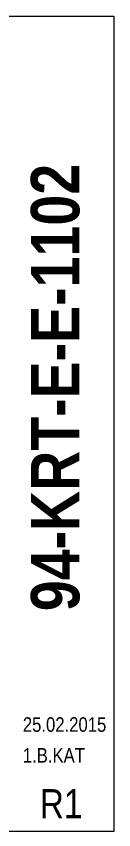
# Model space of a CAD drawing. Header units: metres. Extents: x -17582 to 152404, y -4219 to 29421.
# Drawn here: x 72151 to 74159, y 12638 to 29421 of the extents above; entities that cross this region are included whole.
import ezdxf

# ---------------------------------------------------------------- set-up
doc = ezdxf.new("R2010")
doc.units = ezdxf.units.M
doc.header["$LTSCALE"] = 100
doc.header["$MEASUREMENT"] = 0
doc.layers.get('0').update_dxf_attribs({"color": 9, "lineweight": 9})
doc.layers.add('40A', color=9, linetype='Continuous', lineweight=9)
doc.styles.add('MuuM_TEXT-BOLD', font='ARIALNB.TTF')
doc.styles.add('MuuM_TEXT-STANDART', font='ARIALN.TTF')

msp = doc.modelspace()

# ---------------------------------------------------------------- linework, layer by layer
at = {"layer": '40A'}
msp.add_lwpolyline([(74159, 12601), (46159, 12601), (46159, 29421), (74159, 29421)], close=True, dxfattribs=at)

# ---------------------------------------------------------------- texts
at = {"style": 'MuuM_TEXT-STANDART'}
for s, height, p in [('25.02.2015', 300, (72286, 14658)), ('1.B.KAT', 300, (72286, 14023)), ('R1', 600, (72637, 12875))]:
    msp.add_text(s, height=height, dxfattribs=at).set_placement(p)
at = {"layer": '40A', "style": 'MuuM_TEXT-BOLD'}
msp.add_text('94-KRT-E-E-1102', height=1000, rotation=90, dxfattribs=at).set_placement((73452, 17148))

doc.saveas('drawing.dxf')
